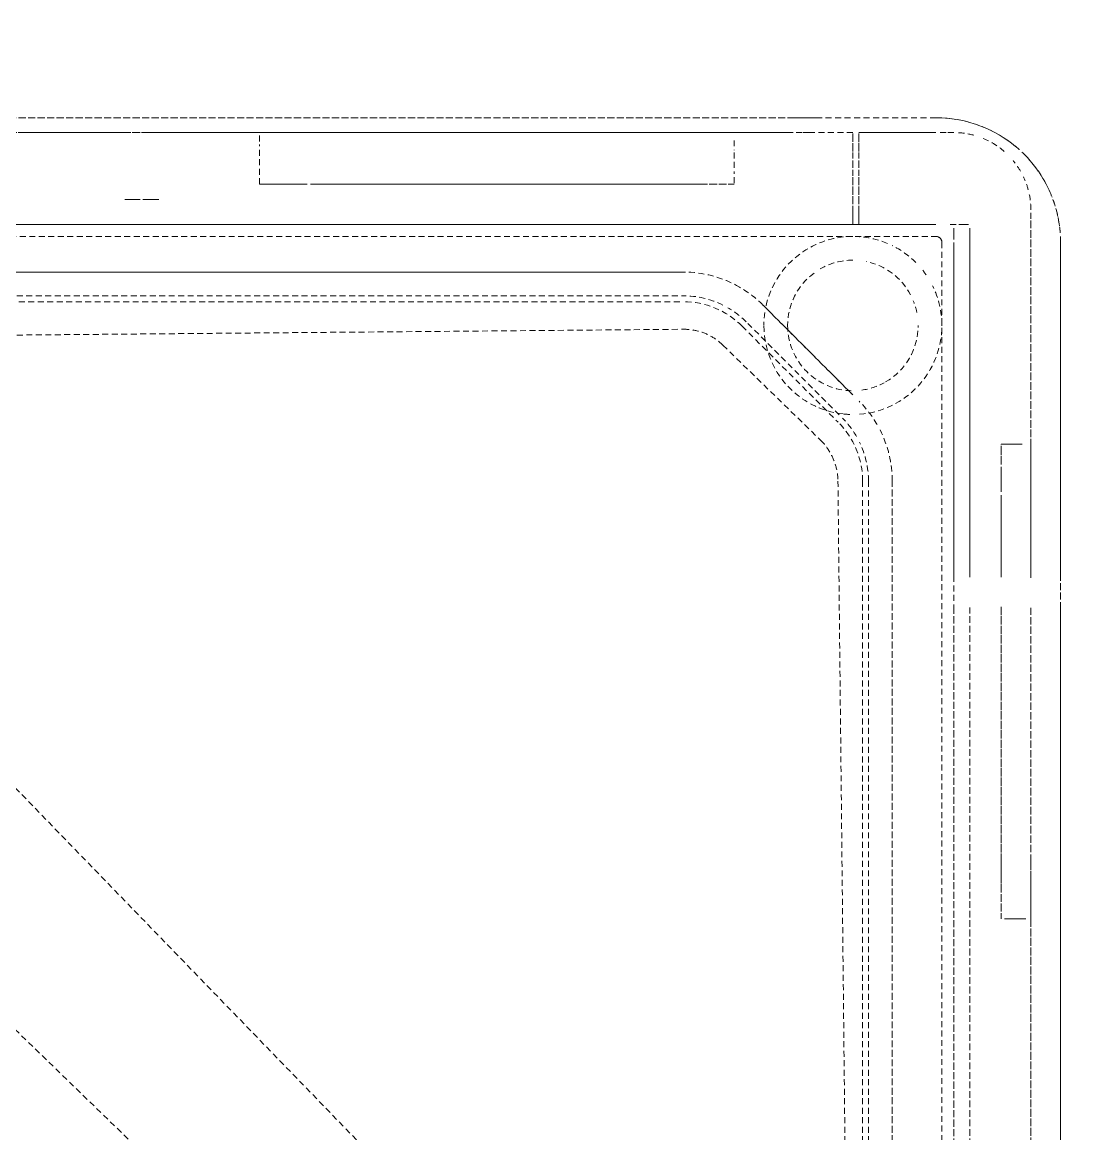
# Model space of a CAD drawing. Header units: millimetres. Extents: x -11798 to 72626, y -32713 to 44110.
# Drawn here: x 7890 to 8070.1, y 8952 to 9139.3 of the extents above; entities that cross this region are included whole.
import ezdxf

# ---------------------------------------------------------------- set-up
doc = ezdxf.new("R2010")
doc.units = ezdxf.units.MM
doc.linetypes.add('200_ШТРИХ_ш1п0_6_', pattern=[1.6, 1, -0.6])
doc.layers.add('Перекрытие штриховка', color=7, linetype='Continuous', lineweight=18)
doc.layers.add('Сантехника', color=7, linetype='Continuous', lineweight=18)

# ---------------------------------------------------------------- blocks, each defined once
blk = doc.blocks.new('Reece_Tap_Wolfen_Drinking-Fountain - 10 L_Stainless Steel-7189108-План полов 3-го этажа')
at = {"layer": 'Сантехника', "linetype": '200_ШТРИХ_ш1п0_6_'}
for p, q in [((134, 155), (-134, 155)), ((137.88, 137), (139.48, 137)), ((137, 134.51), (137, 136.37)), ((139.73, 136.37), (139.73, 135.2)), ((155, -134), (155, 134)), ((-113.38, 124), (91.41, 124)), ((101.31, 119.9), (117.52, 103.69)), ((-94.5, 117.74), (91.41, 119.36)), ((61.95, -43.63), (-94.5, 117.74)), ((98.09, 116.68), (114.53, 100.69)), ((117.48, 93.79), (119.74, -119.74)), ((121.63, 93.79), (121.63, -121.63)), ((-115.44, 92.77), (43.88, -61.7))]:
    blk.add_line(p, q, dxfattribs=at)
at = {"layer": 'Сантехника', "color": 251, "linetype": '200_ШТРИХ_ш1п0_6_', "true_color": 0x666666}
for p, q in [((-110, 155), (110, 155)), ((110, 155), (-110, 155)), ((114, 155), (110, 155)), ((114, 155), (110, 155)), ((134, 155), (110, 155)), ((112.61, 152.5), (120, 152.5)), ((120, 152.32), (120, 149.31)), ((134, 152.5), (121, 152.5)), ((121, 152.32), (121, 149.3)), ((136.99, 152.5), (134.7, 152.5)), ((120, 149.14), (120, 145.22)), ((121, 149.14), (121, 145.2)), ((120, 145), (120, 140.43)), ((121, 145), (121, 140.41)), ((120, 140.18), (120, 137)), ((121, 140.18), (121, 137)), ((149.99, 77.47), (149.99, 138.97)), ((120, 137), (-120, 137)), ((121, 137), (120, 137)), ((121, 137), (134, 137)), ((136.38, 137), (137.88, 137)), ((139.48, 137), (137.88, 137)), ((137, 136.37), (137, 134.51)), ((139.73, 135.2), (139.73, 136.37)), ((139.73, 135.2), (139.73, 77.6)), ((137, 77.6), (137, 134)), ((155, 110), (155, 134)), ((91.41, 129), (-113.38, 129)), ((-113.38, 129), (91.41, 129)), ((-104.11, 125), (91.41, 125)), ((-104.11, 125), (91.41, 125)), ((106.15, 122.14), (104.85, 123.44)), ((104.85, 123.44), (106.15, 122.14)), ((119.96, 108.32), (106.15, 122.13)), ((106.15, 122.13), (119.96, 108.32)), ((102.28, 120.35), (118.01, 104.61)), ((102.28, 120.35), (118.01, 104.61)), ((155, 114), (155, 110)), ((155, 114), (155, 110)), ((155, 110), (155, -110)), ((155, -110), (155, 110)), ((122.63, 93.79), (122.63, -122.55)), ((122.63, 93.79), (122.63, -122.55)), ((126.63, -126.25), (126.63, 93.79)), ((126.63, 93.79), (126.63, -126.25)), ((137, 72), (137, 78)), ((137, 72), (137, 78)), ((137, -72.4), (137, 72.4)), ((139.73, 72.47), (139.73, -72.4)), ((149.99, -72.53), (149.99, 72.4))]:
    blk.add_line(p, q, dxfattribs=at)
at = {"layer": 'Сантехника', "color": 253, "linetype": '200_ШТРИХ_ш1п0_6_', "true_color": 0xa3a3a3}
for p, q in [((110, 155), (-110, 155)), ((-110, 152.5), (109.92, 152.5)), ((110.46, 152.5), (112.61, 152.5)), ((120, 152.5), (112.61, 152.5)), ((112.61, 152.5), (120, 152.5)), ((120, 152.32), (120, 149.31)), ((120, 149.31), (120, 152.32)), ((121, 152.5), (134, 152.5)), ((121, 149.3), (121, 152.32)), ((134.7, 152.5), (136.99, 152.5)), ((120, 149.14), (120, 145.22)), ((120, 145.22), (120, 149.14)), ((121, 145.2), (121, 149.14)), ((120, 145), (120, 140.43)), ((120, 140.43), (120, 145)), ((121, 140.41), (121, 145)), ((120, 140.18), (120, 137)), ((120, 137), (120, 140.18)), ((121, 137), (121, 140.18)), ((149.99, 138.97), (149.99, 100)), ((-120, 137), (120, 137)), ((120, 137), (-120, 137)), ((120, 137), (121, 137)), ((134, 137), (121, 137)), ((-134, 135), (134, 135)), ((-134, 135), (134, 135)), ((139.73, 77.6), (139.73, 135.2)), ((135, 134), (135, -134)), ((135, 134), (135, -134)), ((137, 134), (137, 77.6)), ((155, 77.6), (155, 110)), ((145, 100), (148.53, 100)), ((149.99, 100), (149.99, 90.37)), ((149.99, 100), (149.99, 77.47)), ((149.99, 77.47), (149.99, 90.37)), ((155, 78), (155, 72)), ((155, 78), (155, 76.5)), ((155, 76.5), (155, 72)), ((137, 72.4), (137, -72.4)), ((139.73, -72.4), (139.73, 72.47)), ((149.99, 72.4), (149.99, 20)), ((149.99, 29.63), (149.99, 72.4)), ((155, -72.4), (155, 72.4)), ((149.99, 29.63), (149.99, 20)), ((149.14, 20), (145.56, 20)), ((149.99, 20), (149.99, -20))]:
    blk.add_line(p, q, dxfattribs=at)
at = {"layer": 'Сантехника', "color": 9, "linetype": '200_ШТРИХ_ш1п0_6_', "true_color": 0xc7c7c7}
for p, q in [((109.92, 152.5), (-23.51, 152.5)), ((-23.51, 152.5), (109.92, 152.5)), ((112.61, 152.5), (110.46, 152.5)), ((110.46, 152.5), (112.61, 152.5)), ((120, 152.5), (112.61, 152.5)), ((112.61, 152.5), (120, 152.5)), ((120, 152.32), (120, 149.31)), ((120, 152.32), (120, 149.31)), ((20, 143.8), (20, 150.49)), ((100, 151.18), (100, 149.55)), ((100, 149.14), (100, 145.53)), ((120, 149.14), (120, 145.22)), ((120, 149.14), (120, 145.22)), ((100, 145), (100, 143.8)), ((120, 145), (120, 140.43)), ((120, 145), (120, 140.43)), ((100, 143.8), (20, 143.8)), ((29.63, 143.8), (20, 143.8)), ((29.63, 143.8), (90.37, 143.8)), ((100, 143.8), (90.37, 143.8)), ((1.5, 141.22), (-3, 141.22)), ((-1.5, 141.22), (-3, 141.22)), ((-0.78, 141.22), (-1.5, 141.22)), ((2.9, 141.22), (-0.78, 141.22)), ((2.12, 141.22), (1.5, 141.22)), ((2.9, 141.22), (2.12, 141.22)), ((3, 141.22), (2.9, 141.22)), ((3, 141.22), (2.9, 141.22)), ((120, 140.18), (120, 137)), ((120, 140.18), (120, 137)), ((-120, 137), (120, 137)), ((120, 137), (-120, 137)), ((134, 137), (121, 137)), ((121, 137), (134, 137)), ((145, 98.72), (145, 100)), ((145, 77.6), (145, 100)), ((145, 100), (148.53, 100)), ((149.99, 100), (149.99, 97.02)), ((149.99, 100), (149.99, 77.47)), ((145, 95), (145, 98.72)), ((149.99, 97.02), (149.99, 95)), ((145, 90.37), (145, 95)), ((149.99, 95), (149.99, 92.74)), ((149.99, 92.74), (149.99, 90.37)), ((145, 90.37), (145, 77.6)), ((149.99, 77.47), (149.99, 90.37)), ((145, 72.61), (145, 29.63)), ((145, 20), (145, 72.61)), ((149.99, 72.4), (149.99, 20)), ((149.99, 29.63), (149.99, 72.4)), ((145, 25), (145, 29.63)), ((149.99, 29.63), (149.99, 27.26)), ((149.99, 27.26), (149.99, 20)), ((145, 20), (145, 25)), ((149.14, 20), (145.56, 20))]:
    blk.add_line(p, q, dxfattribs=at)
at = {"layer": 'Сантехника', "color": 254, "linetype": '200_ШТРИХ_ш1п0_6_', "true_color": 0xdddddd}
for p, q in [((-2.12, 152.5), (-20, 152.5)), ((-20, 152.5), (-2.12, 152.5)), ((-3, 152.5), (3, 152.5)), ((-3, 152.5), (0.78, 152.5)), ((0.78, 152.5), (3, 152.5)), ((20, 152.5), (2.12, 152.5)), ((2.12, 152.5), (20, 152.5)), ((20, 152.5), (25, 152.5)), ((20, 152.5), (100, 152.5)), ((20, 151), (20, 152.32)), ((25, 152.5), (27.26, 152.5)), ((27.5, 152.5), (29.63, 152.5)), ((90.37, 152.5), (29.63, 152.5)), ((90.37, 152.5), (92.74, 152.5)), ((92.74, 152.5), (95, 152.5)), ((95, 152.5), (97.02, 152.5)), ((97.02, 152.5), (98.72, 152.5)), ((98.72, 152.5), (100, 152.5)), ((109.92, 152.5), (100, 152.5)), ((100, 152.5), (109.92, 152.5)), ((112.61, 152.5), (110.46, 152.5)), ((110.46, 152.5), (112.61, 152.5)), ((120, 152.5), (112.61, 152.5)), ((120, 152.32), (120, 149.31)), ((20, 143.8), (20, 150.49)), ((100, 151.18), (100, 149.55)), ((100, 149.14), (100, 145.53)), ((120, 149.14), (120, 145.22)), ((100, 145), (100, 143.8)), ((120, 145), (120, 140.43)), ((100, 143.8), (20, 143.8)), ((22.98, 143.8), (20, 143.8)), ((27.26, 143.8), (22.98, 143.8)), ((29.63, 143.8), (27.26, 143.8)), ((29.63, 143.8), (90.37, 143.8)), ((92.74, 143.8), (90.37, 143.8)), ((95, 143.8), (92.74, 143.8)), ((97.02, 143.8), (95, 143.8)), ((98.72, 143.8), (97.02, 143.8)), ((100, 143.8), (98.72, 143.8)), ((120, 140.18), (120, 137)), ((120, 137), (-120, 137)), ((145, 90.37), (145, 100)), ((145, 77.6), (145, 100)), ((145, 100), (148.53, 100)), ((149.99, 100), (149.99, 98.72)), ((149.99, 100), (149.99, 77.47)), ((149.99, 98.72), (149.99, 95)), ((149.99, 95), (149.99, 92.74)), ((149.99, 92.74), (149.99, 90.37)), ((145, 90.37), (145, 77.6)), ((149.99, 77.47), (149.99, 90.37)), ((145, 72.61), (145, 29.63)), ((145, 20), (145, 72.61)), ((149.99, 72.4), (149.99, 20)), ((149.99, 29.63), (149.99, 72.4)), ((145, 20), (145, 29.63)), ((149.99, 29.63), (149.99, 22.98)), ((149.99, 22.98), (149.99, 21.28)), ((149.99, 21.28), (149.99, 20)), ((149.14, 20), (145.56, 20))]:
    blk.add_line(p, q, dxfattribs=at)
at = {"layer": 'Сантехника', "color": 254, "linetype": '200_ШТРИХ_ш1п0_6_', "true_color": 0xeaeaea}
for p, q in [((-2.12, 152.5), (-20, 152.5)), ((20, 152.5), (2.12, 152.5)), ((20, 152.5), (27.26, 152.5)), ((20, 152.5), (100, 152.5)), ((20, 151), (20, 152.32)), ((27.5, 152.5), (29.63, 152.5)), ((90.37, 152.5), (29.63, 152.5)), ((90.37, 152.5), (100, 152.5)), ((109.92, 152.5), (100, 152.5)), ((112.61, 152.5), (110.46, 152.5)), ((20, 143.8), (20, 150.49)), ((100, 151.18), (100, 149.55)), ((100, 149.14), (100, 145.53)), ((100, 145), (100, 143.8)), ((100, 143.8), (20, 143.8)), ((21.28, 143.8), (20, 143.8)), ((29.63, 143.8), (21.28, 143.8)), ((29.63, 143.8), (90.37, 143.8)), ((98.72, 143.8), (90.37, 143.8)), ((100, 143.8), (98.72, 143.8)), ((-120, 137), (120, 137)), ((-120, 137), (120, 137)), ((145, 90.37), (145, 100)), ((145, 77.6), (145, 100)), ((145, 100), (148.53, 100)), ((149.99, 100), (149.99, 90.37)), ((149.99, 100), (149.99, 77.47)), ((145, 90.37), (145, 77.6)), ((149.99, 77.47), (149.99, 90.37)), ((145, 72.61), (145, 29.63)), ((145, 20), (145, 72.61)), ((149.99, 72.4), (149.99, 20)), ((149.99, 29.63), (149.99, 72.4)), ((145, 27.26), (145, 29.63)), ((149.99, 29.63), (149.99, 20)), ((145, 20), (145, 27.26)), ((149.14, 20), (145.56, 20))]:
    blk.add_line(p, q, dxfattribs=at)
at = {"layer": 'Сантехника', "color": 7, "linetype": '200_ШТРИХ_ш1п0_6_', "true_color": 0xfdfdfd}
for p, q in [((100, 152.5), (20, 152.5)), ((20, 152.5), (100, 152.5)), ((100, 152.5), (20, 152.5)), ((20, 152.5), (21.28, 152.5)), ((20, 152.5), (100, 152.5)), ((20, 152.5), (27.26, 152.5)), ((20, 152.5), (100, 152.5)), ((20, 152.5), (27.26, 152.5)), ((20, 152.5), (100, 152.5)), ((20, 152.5), (27.26, 152.5)), ((20, 152.5), (100, 152.5)), ((20, 152.5), (21.28, 152.5)), ((20, 152.5), (100, 152.5)), ((20, 152.5), (21.28, 152.5)), ((20, 152.5), (100, 152.5)), ((20, 152.5), (22.98, 152.5)), ((20, 152.5), (100, 152.5)), ((20, 152.5), (21.28, 152.5)), ((20, 152.5), (100, 152.5)), ((20, 152.5), (22.98, 152.5)), ((20, 152.5), (100, 152.5)), ((20, 152.5), (21.28, 152.5)), ((20, 152.5), (100, 152.5)), ((20, 152.5), (27.26, 152.5)), ((20, 152.5), (100, 152.5)), ((20, 152.5), (27.26, 152.5)), ((20, 152.5), (100, 152.5)), ((20, 152.5), (27.26, 152.5)), ((20, 152.5), (100, 152.5)), ((20, 152.5), (27.26, 152.5)), ((20, 152.5), (100, 152.5)), ((20, 152.5), (21.28, 152.5)), ((20, 152.5), (100, 152.5)), ((20, 152.5), (21.28, 152.5)), ((20, 152.5), (100, 152.5)), ((20, 152.5), (27.26, 152.5)), ((20, 152.5), (100, 152.5)), ((20, 152.5), (21.28, 152.5)), ((20, 152.5), (100, 152.5)), ((20, 151), (20, 152.32)), ((20, 151), (20, 152.32)), ((20, 151), (20, 152.32)), ((20, 151), (20, 152.32)), ((20, 151), (20, 152.32)), ((20, 151), (20, 152.32)), ((20, 151), (20, 152.32)), ((20, 151), (20, 152.32)), ((20, 151), (20, 152.32)), ((20, 151), (20, 152.32)), ((20, 151), (20, 152.32)), ((20, 151), (20, 152.32)), ((20, 151), (20, 152.32)), ((20, 151), (20, 152.32)), ((20, 151), (20, 152.32)), ((20, 151), (20, 152.32)), ((20, 151), (20, 152.32)), ((20, 151), (20, 152.32)), ((21.28, 152.5), (22.98, 152.5)), ((21.28, 152.5), (27.26, 152.5)), ((21.28, 152.5), (22.98, 152.5)), ((21.28, 152.5), (22.98, 152.5)), ((21.28, 152.5), (22.98, 152.5)), ((21.28, 152.5), (25, 152.5)), ((21.28, 152.5), (22.98, 152.5)), ((21.28, 152.5), (27.26, 152.5)), ((22.98, 152.5), (25, 152.5)), ((22.98, 152.5), (25, 152.5)), ((22.98, 152.5), (27.26, 152.5)), ((22.98, 152.5), (27.26, 152.5)), ((22.98, 152.5), (27.26, 152.5)), ((22.98, 152.5), (25, 152.5)), ((22.98, 152.5), (27.26, 152.5)), ((25, 152.5), (27.26, 152.5)), ((25, 152.5), (27.26, 152.5)), ((25, 152.5), (27.26, 152.5)), ((25, 152.5), (27.26, 152.5)), ((27.5, 152.5), (29.63, 152.5)), ((27.5, 152.5), (29.63, 152.5)), ((27.5, 152.5), (29.63, 152.5)), ((27.5, 152.5), (29.63, 152.5)), ((27.5, 152.5), (29.63, 152.5)), ((27.5, 152.5), (29.63, 152.5)), ((27.5, 152.5), (29.63, 152.5)), ((27.5, 152.5), (29.63, 152.5)), ((27.5, 152.5), (29.63, 152.5)), ((27.5, 152.5), (29.63, 152.5)), ((27.5, 152.5), (29.63, 152.5)), ((27.5, 152.5), (29.63, 152.5)), ((27.5, 152.5), (29.63, 152.5)), ((27.5, 152.5), (29.63, 152.5)), ((27.5, 152.5), (29.63, 152.5)), ((27.5, 152.5), (29.63, 152.5)), ((27.5, 152.5), (29.63, 152.5)), ((27.5, 152.5), (29.63, 152.5)), ((90.37, 152.5), (29.63, 152.5)), ((90.37, 152.5), (29.63, 152.5)), ((90.37, 152.5), (29.63, 152.5)), ((90.37, 152.5), (29.63, 152.5)), ((90.37, 152.5), (29.63, 152.5)), ((90.37, 152.5), (29.63, 152.5)), ((90.37, 152.5), (29.63, 152.5)), ((90.37, 152.5), (29.63, 152.5)), ((90.37, 152.5), (29.63, 152.5)), ((90.37, 152.5), (29.63, 152.5)), ((90.37, 152.5), (29.63, 152.5)), ((90.37, 152.5), (29.63, 152.5)), ((90.37, 152.5), (29.63, 152.5)), ((90.37, 152.5), (29.63, 152.5)), ((90.37, 152.5), (29.63, 152.5)), ((90.37, 152.5), (29.63, 152.5)), ((90.37, 152.5), (29.63, 152.5)), ((90.37, 152.5), (29.63, 152.5)), ((90.37, 152.5), (92.74, 152.5)), ((90.37, 152.5), (100, 152.5)), ((90.37, 152.5), (92.74, 152.5)), ((90.37, 152.5), (100, 152.5)), ((90.37, 152.5), (92.74, 152.5)), ((90.37, 152.5), (100, 152.5)), ((90.37, 152.5), (95, 152.5)), ((90.37, 152.5), (95, 152.5)), ((90.37, 152.5), (92.74, 152.5)), ((90.37, 152.5), (95, 152.5)), ((90.37, 152.5), (100, 152.5)), ((90.37, 152.5), (100, 152.5)), ((90.37, 152.5), (98.72, 152.5)), ((90.37, 152.5), (98.72, 152.5)), ((90.37, 152.5), (92.74, 152.5)), ((90.37, 152.5), (92.74, 152.5)), ((90.37, 152.5), (100, 152.5)), ((90.37, 152.5), (92.74, 152.5)), ((92.74, 152.5), (95, 152.5)), ((92.74, 152.5), (100, 152.5)), ((92.74, 152.5), (97.02, 152.5)), ((92.74, 152.5), (98.72, 152.5)), ((92.74, 152.5), (95, 152.5)), ((92.74, 152.5), (95, 152.5)), ((92.74, 152.5), (97.02, 152.5)), ((95, 152.5), (100, 152.5)), ((95, 152.5), (100, 152.5)), ((95, 152.5), (100, 152.5)), ((95, 152.5), (97.02, 152.5)), ((95, 152.5), (97.02, 152.5)), ((95, 152.5), (97.02, 152.5)), ((97.02, 152.5), (98.72, 152.5)), ((97.02, 152.5), (100, 152.5)), ((97.02, 152.5), (100, 152.5)), ((97.02, 152.5), (100, 152.5)), ((97.02, 152.5), (100, 152.5)), ((98.72, 152.5), (100, 152.5)), ((98.72, 152.5), (100, 152.5)), ((98.72, 152.5), (100, 152.5)), ((98.72, 152.5), (100, 152.5)), ((20, 143.8), (20, 150.49)), ((20, 143.8), (20, 150.49)), ((20, 143.8), (20, 150.49)), ((20, 143.8), (20, 150.49)), ((20, 143.8), (20, 150.49)), ((20, 143.8), (20, 150.49)), ((20, 143.8), (20, 150.49)), ((20, 143.8), (20, 150.49)), ((20, 143.8), (20, 150.49)), ((20, 143.8), (20, 150.49)), ((20, 143.8), (20, 150.49)), ((20, 143.8), (20, 150.49)), ((20, 143.8), (20, 150.49)), ((20, 143.8), (20, 150.49)), ((20, 143.8), (20, 150.49)), ((20, 143.8), (20, 150.49)), ((20, 143.8), (20, 150.49)), ((100, 151.18), (100, 149.55)), ((100, 151.18), (100, 149.55)), ((100, 151.18), (100, 149.55)), ((100, 151.18), (100, 149.55)), ((100, 151.18), (100, 149.55)), ((100, 151.18), (100, 149.55)), ((100, 151.18), (100, 149.55)), ((100, 151.18), (100, 149.55)), ((100, 151.18), (100, 149.55)), ((100, 151.18), (100, 149.55)), ((100, 151.18), (100, 149.55)), ((100, 151.18), (100, 149.55)), ((100, 151.18), (100, 149.55)), ((100, 151.18), (100, 149.55)), ((100, 151.18), (100, 149.55)), ((100, 151.18), (100, 149.55)), ((100, 151.18), (100, 149.55)), ((100, 149.14), (100, 145.53)), ((100, 149.14), (100, 145.53)), ((100, 149.14), (100, 145.53)), ((100, 149.14), (100, 145.53)), ((100, 149.14), (100, 145.53)), ((100, 149.14), (100, 145.53)), ((100, 149.14), (100, 145.53)), ((100, 149.14), (100, 145.53)), ((100, 149.14), (100, 145.53)), ((100, 149.14), (100, 145.53)), ((100, 149.14), (100, 145.53)), ((100, 149.14), (100, 145.53)), ((100, 149.14), (100, 145.53)), ((100, 149.14), (100, 145.53)), ((100, 149.14), (100, 145.53)), ((100, 149.14), (100, 145.53)), ((100, 149.14), (100, 145.53)), ((100, 145), (100, 143.8)), ((100, 145), (100, 143.8)), ((100, 145), (100, 143.8)), ((100, 145), (100, 143.8)), ((100, 145), (100, 143.8)), ((100, 145), (100, 143.8)), ((100, 145), (100, 143.8)), ((100, 145), (100, 143.8)), ((100, 145), (100, 143.8)), ((100, 145), (100, 143.8)), ((100, 145), (100, 143.8)), ((100, 145), (100, 143.8)), ((100, 145), (100, 143.8)), ((100, 145), (100, 143.8)), ((100, 145), (100, 143.8)), ((100, 145), (100, 143.8)), ((100, 145), (100, 143.8)), ((100, 143.8), (20, 143.8)), ((22.98, 143.8), (20, 143.8)), ((100, 143.8), (20, 143.8)), ((29.63, 143.8), (20, 143.8)), ((100, 143.8), (20, 143.8)), ((29.63, 143.8), (20, 143.8)), ((100, 143.8), (20, 143.8)), ((29.63, 143.8), (20, 143.8)), ((100, 143.8), (20, 143.8)), ((29.63, 143.8), (20, 143.8)), ((100, 143.8), (20, 143.8)), ((21.28, 143.8), (20, 143.8)), ((100, 143.8), (20, 143.8)), ((22.98, 143.8), (20, 143.8)), ((100, 143.8), (20, 143.8)), ((21.28, 143.8), (20, 143.8)), ((100, 143.8), (20, 143.8)), ((21.28, 143.8), (20, 143.8)), ((100, 143.8), (20, 143.8)), ((29.63, 143.8), (20, 143.8)), ((100, 143.8), (20, 143.8)), ((29.63, 143.8), (20, 143.8)), ((100, 143.8), (20, 143.8)), ((21.28, 143.8), (20, 143.8)), ((100, 143.8), (20, 143.8)), ((29.63, 143.8), (20, 143.8)), ((100, 143.8), (20, 143.8)), ((25, 143.8), (20, 143.8)), ((100, 143.8), (20, 143.8)), ((22.98, 143.8), (20, 143.8)), ((100, 143.8), (20, 143.8)), ((21.28, 143.8), (20, 143.8)), ((100, 143.8), (20, 143.8)), ((27.26, 143.8), (20, 143.8)), ((29.63, 143.8), (21.28, 143.8)), ((22.98, 143.8), (21.28, 143.8)), ((29.63, 143.8), (21.28, 143.8)), ((29.63, 143.8), (21.28, 143.8)), ((22.98, 143.8), (21.28, 143.8)), ((27.26, 143.8), (22.98, 143.8)), ((25, 143.8), (22.98, 143.8)), ((25, 143.8), (22.98, 143.8)), ((25, 143.8), (22.98, 143.8)), ((27.26, 143.8), (22.98, 143.8)), ((27.26, 143.8), (25, 143.8)), ((29.63, 143.8), (25, 143.8)), ((27.26, 143.8), (25, 143.8)), ((29.63, 143.8), (25, 143.8)), ((29.63, 143.8), (27.26, 143.8)), ((29.63, 143.8), (27.26, 143.8)), ((29.63, 143.8), (27.26, 143.8)), ((29.63, 143.8), (27.26, 143.8)), ((29.63, 143.8), (27.26, 143.8)), ((29.63, 143.8), (90.37, 143.8)), ((29.63, 143.8), (90.37, 143.8)), ((29.63, 143.8), (90.37, 143.8)), ((29.63, 143.8), (90.37, 143.8)), ((29.63, 143.8), (90.37, 143.8)), ((29.63, 143.8), (90.37, 143.8)), ((29.63, 143.8), (90.37, 143.8)), ((29.63, 143.8), (90.37, 143.8)), ((29.63, 143.8), (90.37, 143.8)), ((29.63, 143.8), (90.37, 143.8)), ((29.63, 143.8), (90.37, 143.8)), ((29.63, 143.8), (90.37, 143.8)), ((29.63, 143.8), (90.37, 143.8)), ((29.63, 143.8), (90.37, 143.8)), ((29.63, 143.8), (90.37, 143.8)), ((29.63, 143.8), (90.37, 143.8)), ((29.63, 143.8), (90.37, 143.8)), ((97.02, 143.8), (90.37, 143.8)), ((100, 143.8), (90.37, 143.8)), ((100, 143.8), (90.37, 143.8)), ((100, 143.8), (90.37, 143.8)), ((95, 143.8), (90.37, 143.8)), ((100, 143.8), (90.37, 143.8)), ((97.02, 143.8), (90.37, 143.8)), ((92.74, 143.8), (90.37, 143.8)), ((92.74, 143.8), (90.37, 143.8)), ((100, 143.8), (90.37, 143.8)), ((100, 143.8), (90.37, 143.8)), ((100, 143.8), (90.37, 143.8)), ((92.74, 143.8), (90.37, 143.8)), ((100, 143.8), (90.37, 143.8)), ((92.74, 143.8), (90.37, 143.8)), ((92.74, 143.8), (90.37, 143.8)), ((97.02, 143.8), (90.37, 143.8)), ((98.72, 143.8), (92.74, 143.8)), ((100, 143.8), (92.74, 143.8)), ((97.02, 143.8), (92.74, 143.8)), ((97.02, 143.8), (92.74, 143.8)), ((100, 143.8), (92.74, 143.8)), ((100, 143.8), (95, 143.8)), ((100, 143.8), (97.02, 143.8)), ((100, 143.8), (97.02, 143.8)), ((98.72, 143.8), (97.02, 143.8)), ((98.72, 143.8), (97.02, 143.8)), ((100, 143.8), (97.02, 143.8)), ((100, 143.8), (98.72, 143.8)), ((100, 143.8), (98.72, 143.8)), ((100, 143.8), (98.72, 143.8)), ((145, 90.37), (145, 100)), ((145, 77.6), (145, 100)), ((145, 90.37), (145, 100)), ((145, 77.6), (145, 100)), ((145, 97.02), (145, 100)), ((145, 77.6), (145, 100)), ((145, 98.72), (145, 100)), ((145, 77.6), (145, 100)), ((145, 90.37), (145, 100)), ((145, 77.6), (145, 100)), ((145, 98.72), (145, 100)), ((145, 77.6), (145, 100)), ((145, 90.37), (145, 100)), ((145, 77.6), (145, 100)), ((145, 90.37), (145, 100)), ((145, 77.6), (145, 100)), ((145, 97.02), (145, 100)), ((145, 77.6), (145, 100)), ((148.53, 100), (145, 100)), ((145, 100), (148.53, 100)), ((145, 100), (148.53, 100)), ((145, 100), (148.53, 100)), ((145, 100), (148.53, 100)), ((145, 100), (148.53, 100)), ((145, 100), (148.53, 100)), ((145, 100), (148.53, 100)), ((149.99, 100), (149.99, 77.47)), ((149.99, 100), (149.99, 77.47)), ((149.99, 100), (149.99, 97.02)), ((149.99, 100), (149.99, 90.37)), ((149.99, 100), (149.99, 77.47)), ((149.99, 100), (149.99, 95)), ((149.99, 100), (149.99, 77.47)), ((149.99, 100), (149.99, 92.74)), ((149.99, 100), (149.99, 77.47)), ((149.99, 100), (149.99, 90.37)), ((149.99, 100), (149.99, 77.47)), ((149.99, 100), (149.99, 90.37)), ((149.99, 100), (149.99, 77.47)), ((149.99, 100), (149.99, 98.72)), ((149.99, 100), (149.99, 77.47)), ((149.99, 100), (149.99, 95)), ((149.99, 100), (149.99, 77.47)), ((145, 90.37), (145, 98.72)), ((145, 97.02), (145, 98.72)), ((149.99, 98.72), (149.99, 90.37)), ((145, 90.37), (145, 97.02)), ((145, 95), (145, 97.02)), ((145, 95), (145, 97.02)), ((149.99, 97.02), (149.99, 95)), ((145, 90.37), (145, 95)), ((145, 92.74), (145, 95)), ((149.99, 95), (149.99, 90.37)), ((149.99, 95), (149.99, 90.37)), ((149.99, 95), (149.99, 92.74)), ((145, 90.37), (145, 92.74)), ((149.99, 92.74), (149.99, 90.37)), ((149.99, 92.74), (149.99, 90.37)), ((145, 90.37), (145, 77.6)), ((145, 90.37), (145, 77.6)), ((145, 90.37), (145, 77.6)), ((145, 90.37), (145, 77.6)), ((145, 90.37), (145, 77.6)), ((145, 90.37), (145, 77.6)), ((145, 90.37), (145, 77.6)), ((145, 90.37), (145, 77.6)), ((145, 90.37), (145, 77.6)), ((149.99, 77.47), (149.99, 90.37)), ((149.99, 77.47), (149.99, 90.37)), ((149.99, 77.47), (149.99, 90.37)), ((149.99, 77.47), (149.99, 90.37)), ((149.99, 77.47), (149.99, 90.37)), ((149.99, 77.47), (149.99, 90.37)), ((149.99, 77.47), (149.99, 90.37)), ((149.99, 77.47), (149.99, 90.37)), ((145, 72.61), (145, 29.63)), ((145, 20), (145, 72.61)), ((145, 72.61), (145, 29.63)), ((145, 20), (145, 72.61)), ((145, 72.61), (145, 29.63)), ((145, 20), (145, 72.61)), ((145, 72.61), (145, 29.63)), ((145, 20), (145, 72.61)), ((145, 72.61), (145, 29.63)), ((145, 20), (145, 72.61)), ((145, 72.61), (145, 29.63)), ((145, 20), (145, 72.61)), ((145, 72.61), (145, 29.63)), ((145, 20), (145, 72.61)), ((145, 72.61), (145, 29.63)), ((145, 20), (145, 72.61)), ((145, 72.61), (145, 29.63)), ((145, 20), (145, 72.61)), ((149.99, 72.4), (149.99, 20)), ((149.99, 72.4), (149.99, 20)), ((149.99, 29.63), (149.99, 72.4)), ((149.99, 72.4), (149.99, 20)), ((149.99, 29.63), (149.99, 72.4)), ((149.99, 72.4), (149.99, 20)), ((149.99, 29.63), (149.99, 72.4)), ((149.99, 72.4), (149.99, 20)), ((149.99, 29.63), (149.99, 72.4)), ((149.99, 72.4), (149.99, 20)), ((149.99, 29.63), (149.99, 72.4)), ((149.99, 72.4), (149.99, 20)), ((149.99, 29.63), (149.99, 72.4)), ((149.99, 72.4), (149.99, 20)), ((149.99, 29.63), (149.99, 72.4)), ((149.99, 72.4), (149.99, 20)), ((149.99, 29.63), (149.99, 72.4)), ((145, 22.98), (145, 29.63)), ((145, 20), (145, 29.63)), ((145, 20), (145, 29.63)), ((145, 25), (145, 29.63)), ((145, 22.98), (145, 29.63)), ((145, 27.26), (145, 29.63)), ((145, 21.28), (145, 29.63)), ((145, 20), (145, 29.63)), ((145, 25), (145, 29.63)), ((149.99, 29.63), (149.99, 27.26)), ((149.99, 29.63), (149.99, 20)), ((149.99, 29.63), (149.99, 27.26)), ((149.99, 29.63), (149.99, 25)), ((149.99, 29.63), (149.99, 22.98)), ((149.99, 29.63), (149.99, 20)), ((149.99, 29.63), (149.99, 25)), ((149.99, 29.63), (149.99, 27.26)), ((145, 22.98), (145, 27.26)), ((149.99, 27.26), (149.99, 20)), ((149.99, 27.26), (149.99, 20)), ((149.99, 27.26), (149.99, 25)), ((145, 20), (145, 25)), ((145, 22.98), (145, 25)), ((149.99, 25), (149.99, 20)), ((149.99, 25), (149.99, 22.98)), ((149.99, 25), (149.99, 21.28)), ((145, 21.28), (145, 22.98)), ((145, 21.28), (145, 22.98)), ((145, 20), (145, 22.98)), ((145, 20), (145, 22.98)), ((149.99, 22.98), (149.99, 20)), ((149.99, 22.98), (149.99, 21.28)), ((145, 20), (145, 21.28)), ((145, 20), (145, 21.28)), ((145, 20), (145, 21.28)), ((149.99, 21.28), (149.99, 20)), ((149.99, 21.28), (149.99, 20)), ((145.56, 20), (149.14, 20)), ((149.14, 20), (145.56, 20)), ((149.14, 20), (145.56, 20)), ((149.14, 20), (145.56, 20)), ((149.14, 20), (145.56, 20)), ((149.14, 20), (145.56, 20)), ((149.14, 20), (145.56, 20)), ((149.14, 20), (145.56, 20))]:
    blk.add_line(p, q, dxfattribs=at)
at = {"layer": 'Сантехника', "color": 7, "linetype": '200_ШТРИХ_ш1п0_6_', "true_color": 0xfcfcfc}
for p, q in [((20, 152.5), (27.26, 152.5)), ((20, 152.5), (100, 152.5)), ((20, 151), (20, 152.32)), ((27.5, 152.5), (29.63, 152.5)), ((90.37, 152.5), (29.63, 152.5)), ((90.37, 152.5), (95, 152.5)), ((95, 152.5), (97.02, 152.5)), ((97.02, 152.5), (100, 152.5)), ((20, 143.8), (20, 150.49)), ((100, 151.18), (100, 149.55)), ((100, 149.14), (100, 145.53)), ((100, 145), (100, 143.8)), ((100, 143.8), (20, 143.8)), ((22.98, 143.8), (20, 143.8)), ((29.63, 143.8), (22.98, 143.8)), ((29.63, 143.8), (90.37, 143.8)), ((92.74, 143.8), (90.37, 143.8)), ((95, 143.8), (92.74, 143.8)), ((98.72, 143.8), (95, 143.8)), ((100, 143.8), (98.72, 143.8)), ((145, 90.37), (145, 100)), ((145, 77.6), (145, 100)), ((145, 100), (148.53, 100)), ((149.99, 100), (149.99, 90.37)), ((149.99, 100), (149.99, 77.47)), ((145, 90.37), (145, 77.6)), ((149.99, 77.47), (149.99, 90.37)), ((145, 72.61), (145, 29.63)), ((145, 20), (145, 72.61)), ((149.99, 72.4), (149.99, 20)), ((149.99, 29.63), (149.99, 72.4)), ((145, 27.26), (145, 29.63)), ((149.99, 29.63), (149.99, 27.26)), ((145, 25), (145, 27.26)), ((149.99, 27.26), (149.99, 21.28)), ((145, 22.98), (145, 25)), ((145, 21.28), (145, 22.98)), ((145, 20), (145, 21.28)), ((149.99, 21.28), (149.99, 20)), ((149.14, 20), (145.56, 20))]:
    blk.add_line(p, q, dxfattribs=at)
at = {"layer": 'Сантехника', "color": 7, "linetype": '200_ШТРИХ_ш1п0_6_', "true_color": 0xfafafa}
for p, q in [((20, 152.5), (27.26, 152.5)), ((20, 152.5), (100, 152.5)), ((20, 151), (20, 152.32)), ((27.5, 152.5), (29.63, 152.5)), ((90.37, 152.5), (29.63, 152.5)), ((90.37, 152.5), (92.74, 152.5)), ((92.74, 152.5), (100, 152.5)), ((20, 143.8), (20, 150.49)), ((100, 151.18), (100, 149.55)), ((100, 149.14), (100, 145.53)), ((100, 145), (100, 143.8)), ((100, 143.8), (20, 143.8)), ((21.28, 143.8), (20, 143.8)), ((25, 143.8), (21.28, 143.8)), ((29.63, 143.8), (25, 143.8)), ((29.63, 143.8), (90.37, 143.8)), ((100, 143.8), (90.37, 143.8)), ((145, 97.02), (145, 100)), ((145, 77.6), (145, 100)), ((145, 100), (148.53, 100)), ((149.99, 100), (149.99, 97.02)), ((149.99, 100), (149.99, 77.47)), ((145, 95), (145, 97.02)), ((149.99, 97.02), (149.99, 95)), ((145, 92.74), (145, 95)), ((149.99, 95), (149.99, 92.74)), ((145, 90.37), (145, 92.74)), ((149.99, 92.74), (149.99, 90.37)), ((145, 90.37), (145, 77.6)), ((149.99, 77.47), (149.99, 90.37)), ((145, 72.61), (145, 29.63)), ((145, 20), (145, 72.61)), ((149.99, 72.4), (149.99, 20)), ((149.99, 29.63), (149.99, 72.4)), ((145, 25), (145, 29.63)), ((149.99, 29.63), (149.99, 27.26)), ((149.99, 27.26), (149.99, 22.98)), ((145, 20), (145, 25)), ((149.99, 22.98), (149.99, 21.28)), ((149.99, 21.28), (149.99, 20)), ((149.14, 20), (145.56, 20))]:
    blk.add_line(p, q, dxfattribs=at)
at = {"layer": 'Сантехника', "color": 7, "linetype": '200_ШТРИХ_ш1п0_6_', "true_color": 0xf7f7f7}
for p, q in [((20, 152.5), (27.26, 152.5)), ((20, 152.5), (100, 152.5)), ((20, 151), (20, 152.32)), ((27.5, 152.5), (29.63, 152.5)), ((90.37, 152.5), (29.63, 152.5)), ((90.37, 152.5), (100, 152.5)), ((20, 143.8), (20, 150.49)), ((100, 151.18), (100, 149.55)), ((100, 149.14), (100, 145.53)), ((100, 145), (100, 143.8)), ((100, 143.8), (20, 143.8)), ((25, 143.8), (20, 143.8)), ((29.63, 143.8), (25, 143.8)), ((29.63, 143.8), (90.37, 143.8)), ((100, 143.8), (90.37, 143.8)), ((145, 90.37), (145, 100)), ((145, 77.6), (145, 100)), ((145, 100), (148.53, 100)), ((149.99, 100), (149.99, 92.74)), ((149.99, 100), (149.99, 77.47)), ((149.99, 92.74), (149.99, 90.37)), ((145, 90.37), (145, 77.6)), ((149.99, 77.47), (149.99, 90.37)), ((145, 72.61), (145, 29.63)), ((145, 20), (145, 72.61)), ((149.99, 72.4), (149.99, 20)), ((149.99, 29.63), (149.99, 72.4)), ((145, 20), (145, 29.63)), ((149.99, 29.63), (149.99, 25)), ((149.99, 25), (149.99, 20)), ((149.14, 20), (145.56, 20))]:
    blk.add_line(p, q, dxfattribs=at)
at = {"layer": 'Сантехника', "color": 7, "linetype": '200_ШТРИХ_ш1п0_6_', "true_color": 0xf2f2f2}
for p, q in [((20, 152.5), (22.98, 152.5)), ((20, 152.5), (100, 152.5)), ((20, 151), (20, 152.32)), ((22.98, 152.5), (27.26, 152.5)), ((27.5, 152.5), (29.63, 152.5)), ((90.37, 152.5), (29.63, 152.5)), ((90.37, 152.5), (100, 152.5)), ((20, 143.8), (20, 150.49)), ((100, 151.18), (100, 149.55)), ((100, 149.14), (100, 145.53)), ((100, 145), (100, 143.8)), ((100, 143.8), (20, 143.8)), ((21.28, 143.8), (20, 143.8)), ((22.98, 143.8), (21.28, 143.8)), ((29.63, 143.8), (22.98, 143.8)), ((29.63, 143.8), (90.37, 143.8)), ((97.02, 143.8), (90.37, 143.8)), ((100, 143.8), (97.02, 143.8)), ((145, 90.37), (145, 100)), ((145, 77.6), (145, 100)), ((145, 100), (148.53, 100)), ((149.99, 100), (149.99, 90.37)), ((149.99, 100), (149.99, 77.47)), ((145, 90.37), (145, 77.6)), ((149.99, 77.47), (149.99, 90.37)), ((145, 72.61), (145, 29.63)), ((145, 20), (145, 72.61)), ((149.99, 72.4), (149.99, 20)), ((149.99, 29.63), (149.99, 72.4)), ((145, 22.98), (145, 29.63)), ((149.99, 29.63), (149.99, 20)), ((145, 21.28), (145, 22.98)), ((145, 20), (145, 21.28)), ((149.14, 20), (145.56, 20))]:
    blk.add_line(p, q, dxfattribs=at)
at = {"layer": 'Сантехника', "linetype": '200_ШТРИХ_ш1п0_6_', "flags": 128}
blk.add_lwpolyline([(155, 134), (154.98, 134.84), (154.93, 135.68), (154.85, 136.51), (154.73, 137.35), (154.58, 138.17), (154.4, 138.99), (154.18, 139.8), (153.93, 140.61), (153.65, 141.4), (153.34, 142.18), (153, 142.94), (152.63, 143.7), (152.22, 144.43), (151.79, 145.15), (151.33, 145.86), (150.84, 146.54), (150.33, 147.2), (149.79, 147.85), (149.22, 148.47), (148.63, 149.06), (148.02, 149.64), (147.38, 150.19), (146.72, 150.71), (146.04, 151.2), (145.35, 151.67), (144.63, 152.11), (143.9, 152.52), (143.15, 152.9), (142.39, 153.25), (141.61, 153.57), (140.82, 153.86), (140.02, 154.12), (139.21, 154.34), (138.39, 154.54), (137.57, 154.69), (136.74, 154.82), (135.9, 154.91), (135.07, 154.97), (134.23, 155), (134, 155)], dxfattribs=at)
at = {"layer": 'Сантехника', "linetype": '200_ШТРИХ_ш1п0_6_'}
for centre, radius, start, end in [((134, 134), 21, 50.284, 90), ((134, 134), 21, 23.6771, 45.815), ((134, 134), 21, 12.5039, 21.3737), ((134, 134), 21, 360, 7.6172), ((91.41, 110), 14, 45, 90), ((107.63, 93.79), 14, 0, 45)]:
    blk.add_arc(centre, radius, start, end, dxfattribs=at)
at = {"layer": 'Сантехника', "color": 253, "linetype": '200_ШТРИХ_ш1п0_6_', "true_color": 0xa3a3a3}
for centre, radius, start, end in [((136.99, 139.5), 13, 75, 87.1075), ((136.99, 139.5), 13, 49.0259, 68.7435), ((136.99, 139.5), 13, 30, 39.6316), ((136.99, 139.5), 13, 15, 25.1206), ((136.99, 139.5), 13, 0, 12.3508), ((120, 120), 15, 90, 168.2592), ((120, 120), 15, 67.1874, 85.7574), ((134, 134), 1, 75, 90), ((120, 120), 15, 45, 63.9272), ((134, 134), 1, 0, 15), ((120, 120), 11, 90, 120), ((120, 120), 11, 27.9227, 78.2683), ((120, 120), 15, 34.563, 40.119), ((120, 120), 11, 126.5536, 180), ((120, 120), 15, 0, 26.4531), ((120, 120), 11, 11.4338, 22.2212), ((120, 120), 15, 171.5872, 180), ((120, 120), 15, 180.3601, 263.7844), ((120, 120), 11, 180, 270), ((120, 120), 15, 274.2426, 0), ((120, 120), 11, 300, 0), ((120, 120), 11, 277.8402, 298.6531), ((120, 120), 15, 264.1156, 270)]:
    blk.add_arc(centre, radius, start, end, dxfattribs=at)
at = {"layer": 'Сантехника', "color": 251, "linetype": '200_ШТРИХ_ш1п0_6_', "true_color": 0x666666}
for centre, radius, start, end in [((136.99, 139.5), 13, 75, 87.1075), ((136.99, 139.5), 13, 49.0259, 68.7435), ((136.99, 139.5), 13, 30, 39.6316), ((136.99, 139.5), 13, 15, 25.1206), ((136.99, 139.5), 13, 0, 12.3508), ((134, 134), 21, 7.6172, 12.5039), ((134, 134), 1, 0, 90), ((134, 134), 1, 15, 75), ((91.41, 110), 19, 60, 90), ((91.41, 110), 19, 60, 90), ((91.41, 110), 19, 45, 59.9972), ((91.41, 110), 19, 45, 59.9972), ((91.41, 110), 15, 63.5844, 90), ((91.41, 110), 15, 63.5844, 90), ((91.41, 110), 15, 45, 60), ((91.41, 110), 15, 45, 60), ((107.63, 93.79), 19, 30, 45), ((107.63, 93.79), 19, 30, 45), ((107.63, 93.79), 15, 30, 45), ((107.63, 93.79), 15, 30, 45), ((107.63, 93.79), 19, 0, 26.9089), ((107.63, 93.79), 19, 0, 26.9089), ((107.63, 93.79), 15, 0, 25.8386), ((107.63, 93.79), 15, 0, 25.8386)]:
    blk.add_arc(centre, radius, start, end, dxfattribs=at)
at = {"layer": 'Сантехника', "linetype": '200_ШТРИХ_ш1п0_6_'}
for points in [[(91.41, 119.36), (92.25, 119.36), (93.87, 119.17), (96.19, 118.24), (97.49, 117.26), (98.09, 116.68)], [(114.53, 100.69), (115.15, 100.07), (116.2, 98.74), (117.23, 96.34), (117.47, 94.66), (117.48, 93.79)]]:
    blk.add_open_spline(points, degree=3, dxfattribs=at)

msp = doc.modelspace()

# ---------------------------------------------------------------- hatches: boundary and pattern name
at = {"layer": 'Перекрытие штриховка', "lineweight": 9, "true_color": 0x787878}
h = msp.add_hatch(dxfattribs=at)
h.set_pattern_fill('FP_60', color=8, style=0, pattern_type=2)
h.set_pattern_definition([(0, (7122.2, 37790.47), (0, 500), []), (90, (7122.2, 37790.47), (-500, 3e-14), [])])
h.paths.add_polyline_path([(18198.608, 8758.238), (18284, 8758.238), (18284, 8778.238), (18174.954, 8777.894), (18201.206, 8762.738), (18199.593, 8759.944)])
h.paths.add_polyline_path([(13185.794, 8758.238), (13188.392, 8758.238), (13185.794, 8762.738), (13562.515, 8980.238), (13567.015, 8972.444), (13576.238, 8976.47), (13601.676, 8932.411), (13610.336, 8937.411), (13614.836, 8929.616), (13318, 8758.238), (14408, 8758.238), (13695.472, 9169.616), (13699.972, 9177.411), (13691.312, 9182.411), (13717.312, 9227.444), (13708.652, 9232.444), (13713.152, 9240.238), (14540.206, 8762.738), (14537.608, 8758.238), (14623, 8758.238), (14623, 8778.238), (14613, 8778.238), (14613, 8790.238), (16674, 8790.238), (16674, 8778.238), (16764, 8778.238), (16764, 8758.238), (16849.392, 8758.238), (16846.794, 8762.738), (17223.515, 8980.238), (17228.015, 8972.444), (17237.238, 8976.47), (17262.676, 8932.411), (17271.759, 8936.678), (17275.836, 8929.616), (16979, 8758.238), (18069, 8758.238), (17356.472, 9169.616), (17360.972, 9177.411), (17352.312, 9182.411), (17378.312, 9227.444), (17369.652, 9232.444), (17374.152, 9240.238), (18174, 8778.445), (18174, 8790.238), (21454.376, 8790.238), (21454.376, 8808.238), (18174, 8808.238), (18174, 8818.238), (21454.376, 8819.027), (21454.376, 9774.027), (21471.376, 9774.027), (21471.376, 9764.027), (21511.376, 9764.027), (21511.376, 11654.027), (21471.376, 11654.027), (21471.376, 11644.027), (21454.376, 11644.027), (21454.376, 12379.027), (21442.376, 12379.287), (21442.376, 12522.238), (21439.376, 12522.238), (21439.376, 12379.027), (21429.376, 12379.568), (21429.376, 12522.238), (16424.989, 12522.238), (16424.989, 12478.238), (16422.989, 12478.238), (16422.989, 12476.238), (15428.002, 12476.238), (15428.002, 12478.238), (15426.002, 12478.238), (15426.002, 12677.733), (15425.602, 12677.734), (10641.616, 12689.733), (10641.616, 12228.264), (10631.616, 12228.264), (10631.616, 12690.355), (10628.616, 12689.733), (10628.616, 12228.264), (10596.616, 12228.264), (10596.616, 12216.264), (10075, 12216.264), (10075, 12248.264), (9941.718, 12248.264), (9224.135, 11834.155), (9220.966, 11839.644), (9230.925, 11845.394), (9217.425, 11868.776), (9227.385, 11874.526), (9224.216, 11880.202), (9861.718, 12248.264), (9045, 12248.264), (9045, 12216.264), (7506.078, 12216.264), (7506.078, 12213.264), (9045, 12213.264), (9045, 12203.264), (7506.078, 12203.264), (7506.078, 12088.264), (7496.078, 12088.264), (7496.078, 12203.264), (7493.078, 12203.264), (7493.078, 12088.264), (7481.078, 12088.264), (7481.078, 12056.264), (7277.313, 12056.264), (7277.313, 12053.264), (7481.078, 12053.264), (7481.078, 12043.264), (7277.313, 12043.264), (7277.313, 8923.238), (7565, 8923.238), (7565, 8806.238), (8365.184, 8806.238), (8365.184, 8790.238), (13113, 8790.238), (13113, 8778.238), (13103, 8778.238), (13103, 8758.238), (13173, 8758.238)])
h.paths.add_polyline_path([(18188.046, 8758.238), (18191, 8758.238), (18188.046, 8759.944), (18187.061, 8758.238)])
h.paths.add_polyline_path([(13196, 8758.238), (13199.939, 8758.238), (13198.954, 8759.944)])
h.paths.add_polyline_path([(14527.046, 8758.238), (14530, 8758.238), (14527.046, 8759.944), (14526.061, 8758.238)])
h.paths.add_polyline_path([(16857, 8758.238), (16860.939, 8758.238), (16859.954, 8759.944)])
h.paths.add_polyline_path([(7555, 8806.238), (7555, 8913.238), (7277.313, 8913.238), (7277.313, 8910.238), (7550, 8910.238), (7550, 8908.238), (7552, 8908.238), (7552, 8806.238)])
h.paths.add_polyline_path([(14623, 8808.238), (14613, 8808.238), (14613, 8818.238), (16674, 8818.238), (16674, 8808.238), (15957.29, 8808.238)])
h.paths.add_polyline_path([(12057.434, 8808.238), (8365.184, 8808.238), (8365.184, 8818.238), (13113, 8818.238), (13113, 8808.238), (13067.756, 8808.238)])
h.paths.add_polyline_path([(7760.169, 8822.206), (7761.088, 8823.495), (7759.56, 8824.251), (7760.006, 8822.754)])
h.paths.add_polyline_path([(7763.968, 9118.069), (7764.712, 9117.62), (7764.712, 9118.291)])
h.paths.add_polyline_path([(8059.831, 9114.27), (8058.912, 9112.981), (8060.44, 9112.225), (8059.994, 9113.722)])
h.paths.add_polyline_path([(8056.032, 8818.407), (8055.116, 8818.724), (8055.288, 8818.185)])
h.paths.add_polyline_path([(7837, 8813.238), (7776, 8813.92), (7761.747, 8819.862), (7756.919, 8826.334), (7756.919, 8829.048), (7755.729, 8830.345), (7755, 8895.836), (7755.681, 9102.238), (7760.606, 9115.805), (7769.641, 9121.006), (7770.81, 9121.319), (7773.321, 9122.524), (7813.003, 9123.284), (7813.003, 9133.309), (7825.994, 9133.309), (7825.994, 9123.284), (8044, 9122.557), (8058.253, 9116.614), (8062.729, 9108.404), (8062.797, 9107.738), (8064.282, 9105.238), (8065, 9020.318), (8064.319, 8834.238), (8059.394, 8820.671), (8050.359, 8815.47), (8049.19, 8815.157), (8046.679, 8813.953), (7980, 8813.238), (7840, 8813.238)])
h.paths.add_polyline_path([(21510.42, 8819.027), (21511.376, 8819.027), (21510.262, 8829.027), (21471.376, 8829.027), (21471.376, 8819.027)])
h.paths.add_polyline_path([(7772.123, 8831.238), (7773, 8832.87), (7771.868, 8833.445), (7771.561, 8832.234), (7772.025, 8831.238)])
h.paths.add_polyline_path([(8049.732, 8831.963), (8048.569, 8833.345), (8049.701, 8831.974)])
h.paths.add_polyline_path([(7773, 9102.739), (7771.852, 9103.956), (7772.521, 9102.859)])
h.paths.add_polyline_path([(8047, 9102.745), (8048.439, 9104.242), (8047.877, 9105.238), (8047, 9103.619), (8047, 9102.945)])
h.paths.add_polyline_path([(21496.173, 9724.027), (21511.376, 9724.027), (21511.376, 9734.027), (21471.376, 9734.027), (21471.376, 9724.027)])
h.paths.add_polyline_path([(21511.376, 11684.027), (21511.376, 11694.027), (21471.376, 11694.027), (21471.376, 11684.027)])
h.paths.add_polyline_path([(10238.239, 12203.264), (10075, 12203.264), (10075, 12213.264), (10596.616, 12213.264), (10596.616, 12203.264), (10541.951, 12203.264)])
h.paths.add_polyline_path([(7496.078, 12213.264), (7496.078, 12216.264), (7493.078, 12216.264), (7493.078, 12213.264)])
h.paths.add_polyline_path([(21471.376, 12329.027), (21511.376, 12329.027), (21511.376, 12339.027), (21471.376, 12339.027), (21471.376, 12334.179)])
h.paths.add_polyline_path([(21471.376, 12369.027), (21511.376, 12369.027), (21511.376, 12379.027), (21471.376, 12379.027)])
h.paths.add_polyline_path([(13610.464, 12522.238), (13610.464, 12534.238), (15424.461, 12534.238), (15424.461, 12522.238), (14078.078, 12522.238)])
h.paths.add_polyline_path([(16424.989, 12675.103), (16422.989, 12677.108), (16422.989, 12675.108)])
h.paths.add_polyline_path([(18119.366, 12534.238), (21429.376, 12534.238), (21429.376, 12661.928), (16424.989, 12675.103), (16424.989, 12534.238), (17631.439, 12534.238)])
h.paths.add_polyline_path([(21442.376, 12661.894), (21444.376, 12661.928), (21444.35, 12663.862), (21442.384, 12661.902)])
h.paths.add_polyline_path([(21439.376, 12534.238), (21442.376, 12534.238), (21442.376, 12661.894), (21439.376, 12661.862), (21439.376, 12658.902)])
h.paths.add_polyline_path([(15426.002, 12677.733), (15428.002, 12679.728), (15426.002, 12679.728)])

# ---------------------------------------------------------------- block references
at = {"layer": 'Сантехника', "color": 253, "linetype": '200_ШТРИХ_ш1п0_6_', "true_color": 0xa3a3a3}
msp.add_blockref('Reece_Tap_Wolfen_Drinking-Fountain - 10 L_Stainless Steel-7189108-План полов 3-го этажа', (7910, 8968.238), dxfattribs=at)

doc.saveas('drawing.dxf')
